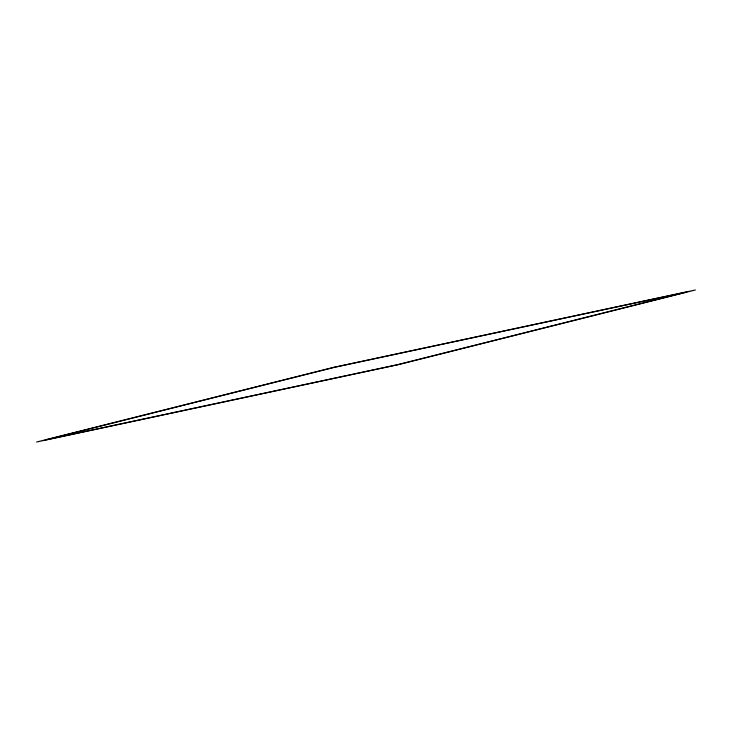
<?xml version="1.0" encoding="UTF-8"?>
<svg xmlns="http://www.w3.org/2000/svg" width="732" height="732" viewBox="0 0 732 732"><rect width="100%" height="100%" fill="white"/><g stroke="black" fill="none" stroke-linecap="round" stroke-linejoin="round"><path stroke-width="1.1" d="M333.536 367.382L36.6 442.018L398.464 364.618L695.4 289.982L333.536 367.382M334.368 367.345L45.091 440.051L397.632 364.655L686.909 291.949L334.368 367.345"/></g></svg>
